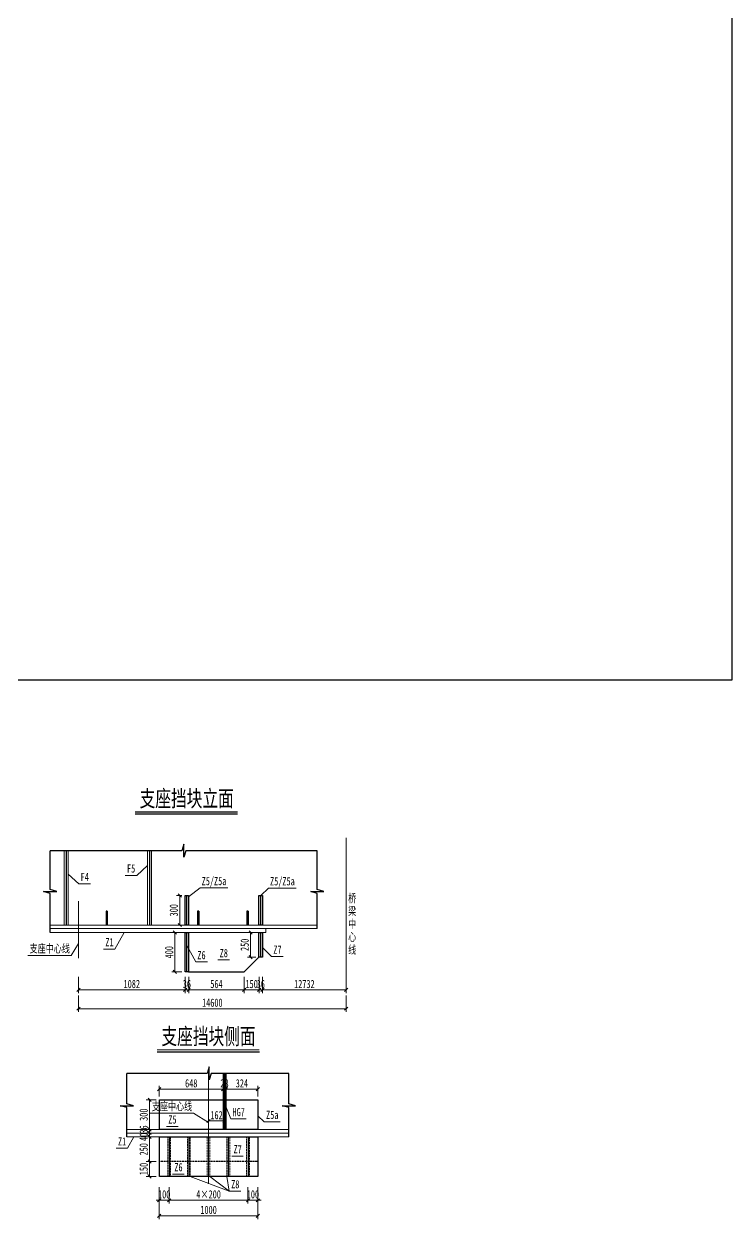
# Model space of a CAD drawing. Header units: millimetres. Extents: x -89049 to 410567, y -307459 to -100425.
# Drawn here: x 205384 to 212550, y -158722 to -146591 of the extents above; entities that cross this region are included whole.
import ezdxf
from ezdxf.enums import TextEntityAlignment as Align

# ---------------------------------------------------------------- set-up
doc = ezdxf.new("R2010")
doc.units = ezdxf.units.MM
for name, pattern in [('CENTER2', [28.575, 19.05, -3.175, 3.175, -3.175]), ('DASHED', [0.75, 0.5, -0.25]), ('HIDDEN', [0.375, 0.25, -0.125])]:
    doc.linetypes.add(name, pattern=pattern)
doc.layers.get('Defpoints').update_dxf_attribs({"color": 8})
for name, color, linetype, lineweight in [('中心线', 2, 'CENTER2', 15), ('文字', 7, 'Continuous', 15), ('标注线及字体', 2, 'Continuous', 15), ('细实线', 4, 'Continuous', 15), ('虚线', 7, 'DASHED', 13), ('钢板粗线', 1, 'Continuous', 25), ('钢板细线', 6, 'Continuous', 15)]:
    doc.layers.add(name, color=color, linetype=linetype, lineweight=lineweight)
doc.styles.add('111', font='', dxfattribs={"width": 0.7})
doc.styles.add('BM_Dim', font='', dxfattribs={"width": 0.85})
doc.styles.get('111').set_extended_font_data('仿宋_GB2312')
doc.styles.get('BM_Dim').set_extended_font_data('仿宋_GB2312')
doc.dimstyles.new('200', dxfattribs={"dimscale": 0, "dimtxt": 2.5, "dimasz": 1, "dimexe": 1, "dimexo": 1, "dimgap": 0.6, "dimtad": 1, "dimdec": 0, "dimdsep": 46, "dimtxsty": '111', "dimblk": 'OBLIQUE', "dimcen": 0, "dimclrd": 4, "dimclre": 4, "dimclrt": 4, "dimadec": 1, "dimazin": 2, "dimtfac": 1, "dimtdec": 0, "dimtix": 1, "dimtmove": 2, "dimatfit": 3, "dimfxl": 4, "dimfxlon": 1, "dimtolj": 1, "dimlwd": -1, "dimlwe": -1, "dimarcsym": 0})

# ---------------------------------------------------------------- blocks, each defined once
blk = doc.blocks.new('_Oblique')
at = {"color": 0, "linetype": 'ByBlock', "lineweight": -2}
blk.add_line((-0.5, -0.5), (0.5, 0.5), dxfattribs=at)
blk = doc.blocks.new('*D5158')
at = {"layer": 'Defpoints', "color": 0}
for p in [(205938, -156011), (207020, -156213), (207020, -156396)]:
    blk.add_point(p, dxfattribs=at)
at = {"layer": '细实线', "color": 4}
for p, q in [((205938, -156262), (205938, -156429)), ((207020, -156262), (207020, -156429)), ((205938, -156396), (207020, -156396))]:
    blk.add_line(p, q, dxfattribs=at)
at = {"layer": '细实线', "color": 4, "xscale": 33.33333333333333, "yscale": 33.33333333333333, "zscale": 33.33333333333333, "rotation": 180}
blk.add_blockref('_Oblique', (205938, -156396), dxfattribs=at)
at = {"layer": '细实线', "color": 4, "xscale": 33.33333333333333, "yscale": 33.33333333333333, "zscale": 33.33333333333333}
blk.add_blockref('_Oblique', (207020, -156396), dxfattribs=at)
at = {"layer": '细实线', "color": 4, "insert": (206479, -156336), "char_height": 83.3, "attachment_point": 5, "style": '111'}
blk.add_mtext('\\A1;1082', dxfattribs=at)
blk = doc.blocks.new('*D5159')
at = {"layer": 'Defpoints', "color": 0}
for p in [(207056, -156186), (207620, -156213), (207620, -156396)]:
    blk.add_point(p, dxfattribs=at)
at = {"layer": '细实线', "color": 4}
for p, q in [((207056, -156262), (207056, -156429)), ((207620, -156262), (207620, -156429)), ((207056, -156396), (207620, -156396))]:
    blk.add_line(p, q, dxfattribs=at)
at = {"layer": '细实线', "color": 4, "xscale": 33.33333333333333, "yscale": 33.33333333333333, "zscale": 33.33333333333333, "rotation": 180}
blk.add_blockref('_Oblique', (207056, -156396), dxfattribs=at)
at = {"layer": '细实线', "color": 4, "xscale": 33.33333333333333, "yscale": 33.33333333333333, "zscale": 33.33333333333333}
blk.add_blockref('_Oblique', (207620, -156396), dxfattribs=at)
at = {"layer": '细实线', "color": 4, "insert": (207338, -156336), "char_height": 83.3, "attachment_point": 5, "style": '111'}
blk.add_mtext('\\A1;564', dxfattribs=at)
blk = doc.blocks.new('*D5160')
at = {"layer": 'Defpoints', "color": 0}
for p in [(207770, -156063), (207620, -156213), (207770, -156396)]:
    blk.add_point(p, dxfattribs=at)
at = {"layer": '细实线', "color": 4}
for p, q in [((207620, -156262), (207620, -156429)), ((207770, -156262), (207770, -156429)), ((207620, -156396), (207770, -156396))]:
    blk.add_line(p, q, dxfattribs=at)
at = {"layer": '细实线', "color": 4, "xscale": 33.33333333333333, "yscale": 33.33333333333333, "zscale": 33.33333333333333, "rotation": 180}
blk.add_blockref('_Oblique', (207620, -156396), dxfattribs=at)
at = {"layer": '细实线', "color": 4, "xscale": 33.33333333333333, "yscale": 33.33333333333333, "zscale": 33.33333333333333}
blk.add_blockref('_Oblique', (207770, -156396), dxfattribs=at)
at = {"layer": '细实线', "color": 4, "insert": (207695, -156336), "char_height": 83.3, "attachment_point": 5, "style": '111'}
blk.add_mtext('\\A1;150', dxfattribs=at)
blk = doc.blocks.new('*D5161')
at = {"layer": 'Defpoints', "color": 0}
for p in [(207806, -156063), (208655, -156122), (208655, -156396)]:
    blk.add_point(p, dxfattribs=at)
at = {"layer": '细实线', "color": 4}
for p, q in [((207806, -156262), (207806, -156429)), ((208655, -156262), (208655, -156429)), ((207806, -156396), (208655, -156396))]:
    blk.add_line(p, q, dxfattribs=at)
at = {"layer": '细实线', "color": 4, "xscale": 33.33333333333333, "yscale": 33.33333333333333, "zscale": 33.33333333333333, "rotation": 180}
blk.add_blockref('_Oblique', (207806, -156396), dxfattribs=at)
at = {"layer": '细实线', "color": 4, "xscale": 33.33333333333333, "yscale": 33.33333333333333, "zscale": 33.33333333333333}
blk.add_blockref('_Oblique', (208655, -156396), dxfattribs=at)
at = {"layer": '细实线', "color": 4, "insert": (208230, -156336), "char_height": 83.3, "attachment_point": 5, "style": '111'}
blk.add_mtext('\\A1;12732', dxfattribs=at)
blk = doc.blocks.new('*D5162')
at = {"layer": 'Defpoints', "color": 0}
for p in [(205938, -156075), (208655, -156110), (208655, -156586)]:
    blk.add_point(p, dxfattribs=at)
at = {"layer": '细实线', "color": 4}
for p, q in [((205938, -156453), (205938, -156619)), ((208655, -156453), (208655, -156619)), ((205938, -156586), (208655, -156586))]:
    blk.add_line(p, q, dxfattribs=at)
at = {"layer": '细实线', "color": 4, "xscale": 33.33333333333333, "yscale": 33.33333333333333, "zscale": 33.33333333333333, "rotation": 180}
blk.add_blockref('_Oblique', (205938, -156586), dxfattribs=at)
at = {"layer": '细实线', "color": 4, "xscale": 33.33333333333333, "yscale": 33.33333333333333, "zscale": 33.33333333333333}
blk.add_blockref('_Oblique', (208655, -156586), dxfattribs=at)
at = {"layer": '细实线', "color": 4, "insert": (207296, -156526), "char_height": 83.3, "attachment_point": 5, "style": '111'}
blk.add_mtext('\\A1;14600', dxfattribs=at)
blk = doc.blocks.new('*D5163')
at = {"layer": 'Defpoints', "color": 0}
for p in [(207770, -156063), (207806, -156063), (207806, -156396)]:
    blk.add_point(p, dxfattribs=at)
at = {"layer": '细实线', "color": 4}
for p, q in [((207770, -156262), (207770, -156429)), ((207806, -156262), (207806, -156429)), ((207770, -156396), (207736, -156396)), ((207770, -156396), (207806, -156396)), ((207806, -156396), (207839, -156396))]:
    blk.add_line(p, q, dxfattribs=at)
at = {"layer": '细实线', "color": 4, "xscale": 33.33333333333333, "yscale": 33.33333333333333, "zscale": 33.33333333333333}
blk.add_blockref('_Oblique', (207770, -156396), dxfattribs=at)
at = {"layer": '细实线', "color": 4, "xscale": 33.33333333333333, "yscale": 33.33333333333333, "zscale": 33.33333333333333, "rotation": 180}
blk.add_blockref('_Oblique', (207806, -156396), dxfattribs=at)
at = {"layer": '细实线', "color": 4, "insert": (207788, -156336), "char_height": 83.3, "attachment_point": 5, "style": '111'}
blk.add_mtext('\\A1;36', dxfattribs=at)
blk = doc.blocks.new('*D5164')
at = {"layer": 'Defpoints', "color": 0}
for p in [(207020, -156213), (207056, -156213), (207056, -156396)]:
    blk.add_point(p, dxfattribs=at)
at = {"layer": '细实线', "color": 4}
for p, q in [((207020, -156262), (207020, -156429)), ((207056, -156262), (207056, -156429)), ((207020, -156396), (206986, -156396)), ((207020, -156396), (207056, -156396)), ((207056, -156396), (207089, -156396))]:
    blk.add_line(p, q, dxfattribs=at)
at = {"layer": '细实线', "color": 4, "xscale": 33.33333333333333, "yscale": 33.33333333333333, "zscale": 33.33333333333333}
blk.add_blockref('_Oblique', (207020, -156396), dxfattribs=at)
at = {"layer": '细实线', "color": 4, "xscale": 33.33333333333333, "yscale": 33.33333333333333, "zscale": 33.33333333333333, "rotation": 180}
blk.add_blockref('_Oblique', (207056, -156396), dxfattribs=at)
at = {"layer": '细实线', "color": 4, "insert": (207038, -156336), "char_height": 83.3, "attachment_point": 5, "style": '111'}
blk.add_mtext('\\A1;36', dxfattribs=at)
blk = doc.blocks.new('*D5165')
at = {"layer": 'Defpoints', "color": 0}
for p in [(206917, -155813), (207020, -155813), (207020, -156213)]:
    blk.add_point(p, dxfattribs=at)
at = {"layer": '细实线', "color": 4}
for p, q in [((206986, -155813), (206884, -155813)), ((206917, -156213), (206917, -155813)), ((206986, -156213), (206884, -156213))]:
    blk.add_line(p, q, dxfattribs=at)
at = {"layer": '细实线', "color": 4, "xscale": 33.33333333333333, "yscale": 33.33333333333333, "zscale": 33.33333333333333}
for p, rotation in [((206917, -155813), 90), ((206917, -156213), 270)]:
    blk.add_blockref('_Oblique', p, dxfattribs=dict(at, rotation=rotation))
at = {"layer": '细实线', "color": 4, "insert": (206858, -156013), "char_height": 83.3, "attachment_point": 5, "rotation": 90, "style": '111'}
blk.add_mtext('\\A1;400', dxfattribs=at)
blk = doc.blocks.new('*D5166')
at = {"layer": 'Defpoints', "color": 0}
for p in [(207020, -155437), (206965, -155737), (207020, -155737)]:
    blk.add_point(p, dxfattribs=at)
at = {"layer": '细实线', "color": 4}
for p, q in [((206986, -155437), (206932, -155437)), ((206965, -155437), (206965, -155737)), ((206986, -155737), (206932, -155737))]:
    blk.add_line(p, q, dxfattribs=at)
at = {"layer": '细实线', "color": 4, "xscale": 33.33333333333333, "yscale": 33.33333333333333, "zscale": 33.33333333333333}
for p, rotation in [((206965, -155437), 90), ((206965, -155737), 270)]:
    blk.add_blockref('_Oblique', p, dxfattribs=dict(at, rotation=rotation))
at = {"layer": '细实线', "color": 4, "insert": (206905, -155587), "char_height": 83.3, "attachment_point": 5, "rotation": 90, "style": '111'}
blk.add_mtext('\\A1;300', dxfattribs=at)
blk = doc.blocks.new('*D5167')
at = {"layer": 'Defpoints', "color": 0}
for p in [(207770, -155813), (207685, -156063), (207770, -156063)]:
    blk.add_point(p, dxfattribs=at)
at = {"layer": '细实线', "color": 4}
for p, q in [((207736, -155813), (207652, -155813)), ((207685, -155813), (207685, -156063)), ((207736, -156063), (207652, -156063))]:
    blk.add_line(p, q, dxfattribs=at)
at = {"layer": '细实线', "color": 4, "xscale": 33.33333333333333, "yscale": 33.33333333333333, "zscale": 33.33333333333333}
for p, rotation in [((207685, -155813), 90), ((207685, -156063), 270)]:
    blk.add_blockref('_Oblique', p, dxfattribs=dict(at, rotation=rotation))
at = {"layer": '细实线', "color": 4, "insert": (207625, -155938), "char_height": 83.3, "attachment_point": 5, "rotation": 90, "style": '111'}
blk.add_mtext('\\A1;250', dxfattribs=at)
blk = doc.blocks.new('*D5168')
at = {"layer": 'Defpoints', "color": 0}
for p in [(206758, -157512), (206660, -157812), (206758, -157812)]:
    blk.add_point(p, dxfattribs=at)
at = {"layer": '细实线', "color": 4}
for p, q in [((206725, -157512), (206626, -157512)), ((206660, -157512), (206660, -157812)), ((206725, -157812), (206626, -157812))]:
    blk.add_line(p, q, dxfattribs=at)
at = {"layer": '细实线', "color": 4, "xscale": 33.33333333333333, "yscale": 33.33333333333333, "zscale": 33.33333333333333}
for p, rotation in [((206660, -157512), 90), ((206660, -157812), 270)]:
    blk.add_blockref('_Oblique', p, dxfattribs=dict(at, rotation=rotation))
at = {"layer": '细实线', "color": 4, "insert": (206600, -157662), "char_height": 83.3, "attachment_point": 5, "rotation": 90, "style": '111'}
blk.add_mtext('\\A1;300', dxfattribs=at)
blk = doc.blocks.new('*D5169')
at = {"layer": 'Defpoints', "color": 0}
for p in [(206758, -157812), (206660, -157848), (206758, -157848)]:
    blk.add_point(p, dxfattribs=at)
at = {"layer": '细实线', "color": 4}
for p, q in [((206725, -157812), (206626, -157812)), ((206660, -157812), (206660, -157779)), ((206660, -157812), (206660, -157848)), ((206725, -157848), (206626, -157848)), ((206660, -157848), (206660, -157882))]:
    blk.add_line(p, q, dxfattribs=at)
at = {"layer": '细实线', "color": 4, "xscale": 33.33333333333333, "yscale": 33.33333333333333, "zscale": 33.33333333333333}
for p, rotation in [((206660, -157812), 270), ((206660, -157848), 90)]:
    blk.add_blockref('_Oblique', p, dxfattribs=dict(at, rotation=rotation))
at = {"layer": '细实线', "color": 4, "insert": (206600, -157812), "char_height": 83.3, "attachment_point": 5, "rotation": 90, "style": '111'}
blk.add_mtext('\\A1;36', dxfattribs=at)
blk = doc.blocks.new('*D5170')
at = {"layer": 'Defpoints', "color": 0}
for p in [(206660, -157888), (206758, -157848), (206758, -157888)]:
    blk.add_point(p, dxfattribs=at)
at = {"layer": '细实线', "color": 4}
for p, q in [((206725, -157848), (206626, -157848)), ((206725, -157888), (206626, -157888)), ((206660, -157848), (206660, -157888))]:
    blk.add_line(p, q, dxfattribs=at)
at = {"layer": '细实线', "color": 4, "xscale": 33.33333333333333, "yscale": 33.33333333333333, "zscale": 33.33333333333333}
for p, rotation in [((206660, -157848), 90), ((206660, -157888), 270)]:
    blk.add_blockref('_Oblique', p, dxfattribs=dict(at, rotation=rotation))
at = {"layer": '细实线', "color": 4, "insert": (206600, -157888), "char_height": 83.3, "attachment_point": 5, "rotation": 90, "style": '111'}
blk.add_mtext('\\A1;40', dxfattribs=at)
blk = doc.blocks.new('*D5171')
at = {"layer": 'Defpoints', "color": 0}
for p in [(206758, -157888), (206660, -158138), (206758, -158138)]:
    blk.add_point(p, dxfattribs=at)
at = {"layer": '细实线', "color": 4}
for p, q in [((206725, -157888), (206626, -157888)), ((206660, -157888), (206660, -158138)), ((206725, -158138), (206626, -158138))]:
    blk.add_line(p, q, dxfattribs=at)
at = {"layer": '细实线', "color": 4, "xscale": 33.33333333333333, "yscale": 33.33333333333333, "zscale": 33.33333333333333}
for p, rotation in [((206660, -157888), 90), ((206660, -158138), 270)]:
    blk.add_blockref('_Oblique', p, dxfattribs=dict(at, rotation=rotation))
at = {"layer": '细实线', "color": 4, "insert": (206600, -158013), "char_height": 83.3, "attachment_point": 5, "rotation": 90, "style": '111'}
blk.add_mtext('\\A1;250', dxfattribs=at)
blk = doc.blocks.new('*D5172')
at = {"layer": 'Defpoints', "color": 0}
for p in [(206758, -158138), (206660, -158288), (206758, -158288)]:
    blk.add_point(p, dxfattribs=at)
at = {"layer": '细实线', "color": 4}
for p, q in [((206725, -158138), (206626, -158138)), ((206660, -158138), (206660, -158288)), ((206725, -158288), (206626, -158288))]:
    blk.add_line(p, q, dxfattribs=at)
at = {"layer": '细实线', "color": 4, "xscale": 33.33333333333333, "yscale": 33.33333333333333, "zscale": 33.33333333333333}
for p, rotation in [((206660, -158138), 90), ((206660, -158288), 270)]:
    blk.add_blockref('_Oblique', p, dxfattribs=dict(at, rotation=rotation))
at = {"layer": '细实线', "color": 4, "insert": (206600, -158213), "char_height": 83.3, "attachment_point": 5, "rotation": 90, "style": '111'}
blk.add_mtext('\\A1;150', dxfattribs=at)
blk = doc.blocks.new('*D5174')
at = {"layer": 'Defpoints', "color": 0}
for p in [(206758, -158288), (206858, -158288), (206858, -158531)]:
    blk.add_point(p, dxfattribs=at)
at = {"layer": '细实线', "color": 4}
for p, q in [((206758, -158398), (206758, -158564)), ((206858, -158398), (206858, -158564)), ((206758, -158531), (206725, -158531)), ((206758, -158531), (206858, -158531)), ((206858, -158531), (206892, -158531))]:
    blk.add_line(p, q, dxfattribs=at)
at = {"layer": '细实线', "color": 4, "xscale": 33.33333333333333, "yscale": 33.33333333333333, "zscale": 33.33333333333333}
blk.add_blockref('_Oblique', (206758, -158531), dxfattribs=at)
at = {"layer": '细实线', "color": 4, "xscale": 33.33333333333333, "yscale": 33.33333333333333, "zscale": 33.33333333333333, "rotation": 180}
blk.add_blockref('_Oblique', (206858, -158531), dxfattribs=at)
at = {"layer": '细实线', "color": 4, "insert": (206808, -158471), "char_height": 83.3, "attachment_point": 5, "style": '111'}
blk.add_mtext('\\A1;100', dxfattribs=at)
blk = doc.blocks.new('*D5175')
at = {"layer": 'Defpoints', "color": 0}
for p in [(206858, -158288), (207658, -158288), (207658, -158531)]:
    blk.add_point(p, dxfattribs=at)
at = {"layer": '细实线', "color": 4}
for p, q in [((206858, -158398), (206858, -158564)), ((207658, -158398), (207658, -158564)), ((206858, -158531), (207658, -158531))]:
    blk.add_line(p, q, dxfattribs=at)
at = {"layer": '细实线', "color": 4, "xscale": 33.33333333333333, "yscale": 33.33333333333333, "zscale": 33.33333333333333, "rotation": 180}
blk.add_blockref('_Oblique', (206858, -158531), dxfattribs=at)
at = {"layer": '细实线', "color": 4, "xscale": 33.33333333333333, "yscale": 33.33333333333333, "zscale": 33.33333333333333}
blk.add_blockref('_Oblique', (207658, -158531), dxfattribs=at)
at = {"layer": '细实线', "color": 4, "insert": (207258, -158471), "char_height": 83.3, "attachment_point": 5, "style": '111'}
blk.add_mtext('\\A1;4×200', dxfattribs=at)
blk = doc.blocks.new('*D5176')
at = {"layer": 'Defpoints', "color": 0}
for p in [(207658, -158288), (207758, -158288), (207658, -158531)]:
    blk.add_point(p, dxfattribs=at)
at = {"layer": '细实线', "color": 4}
for p, q in [((207658, -158398), (207658, -158564)), ((207758, -158398), (207758, -158564)), ((207658, -158531), (207625, -158531)), ((207758, -158531), (207658, -158531)), ((207758, -158531), (207792, -158531))]:
    blk.add_line(p, q, dxfattribs=at)
at = {"layer": '细实线', "color": 4, "xscale": 33.33333333333333, "yscale": 33.33333333333333, "zscale": 33.33333333333333}
blk.add_blockref('_Oblique', (207658, -158531), dxfattribs=at)
at = {"layer": '细实线', "color": 4, "xscale": 33.33333333333333, "yscale": 33.33333333333333, "zscale": 33.33333333333333, "rotation": 180}
blk.add_blockref('_Oblique', (207758, -158531), dxfattribs=at)
at = {"layer": '细实线', "color": 4, "insert": (207708, -158471), "char_height": 83.3, "attachment_point": 5, "style": '111'}
blk.add_mtext('\\A1;100', dxfattribs=at)
blk = doc.blocks.new('*D5177')
at = {"layer": 'Defpoints', "color": 0}
for p in [(206758, -158288), (207758, -158288), (207758, -158688)]:
    blk.add_point(p, dxfattribs=at)
at = {"layer": '细实线', "color": 4}
for p, q in [((206758, -158555), (206758, -158722)), ((207758, -158555), (207758, -158722)), ((206758, -158688), (207758, -158688))]:
    blk.add_line(p, q, dxfattribs=at)
at = {"layer": '细实线', "color": 4, "xscale": 33.33333333333333, "yscale": 33.33333333333333, "zscale": 33.33333333333333, "rotation": 180}
blk.add_blockref('_Oblique', (206758, -158688), dxfattribs=at)
at = {"layer": '细实线', "color": 4, "xscale": 33.33333333333333, "yscale": 33.33333333333333, "zscale": 33.33333333333333}
blk.add_blockref('_Oblique', (207758, -158688), dxfattribs=at)
at = {"layer": '细实线', "color": 4, "insert": (207258, -158629), "char_height": 83.3, "attachment_point": 5, "style": '111'}
blk.add_mtext('\\A1;1000', dxfattribs=at)
blk = doc.blocks.new('*D5178')
at = {"layer": 'Defpoints', "color": 0}
for p in [(207406, -157404), (206758, -157512), (207406, -157512)]:
    blk.add_point(p, dxfattribs=at)
at = {"layer": '细实线', "color": 4}
for p, q in [((206758, -157479), (206758, -157370)), ((206758, -157404), (207406, -157404)), ((207406, -157479), (207406, -157370))]:
    blk.add_line(p, q, dxfattribs=at)
at = {"layer": '细实线', "color": 4, "xscale": 33.33333333333333, "yscale": 33.33333333333333, "zscale": 33.33333333333333, "rotation": 180}
blk.add_blockref('_Oblique', (206758, -157404), dxfattribs=at)
at = {"layer": '细实线', "color": 4, "xscale": 33.33333333333333, "yscale": 33.33333333333333, "zscale": 33.33333333333333}
blk.add_blockref('_Oblique', (207406, -157404), dxfattribs=at)
at = {"layer": '细实线', "color": 4, "insert": (207082, -157344), "char_height": 83.3, "attachment_point": 5, "style": '111'}
blk.add_mtext('\\A1;648', dxfattribs=at)
blk = doc.blocks.new('*D5179')
at = {"layer": 'Defpoints', "color": 0}
for p in [(207434, -157404), (207434, -157512), (207758, -157512)]:
    blk.add_point(p, dxfattribs=at)
at = {"layer": '细实线', "color": 4}
for p, q in [((207434, -157479), (207434, -157370)), ((207758, -157404), (207434, -157404)), ((207758, -157479), (207758, -157370))]:
    blk.add_line(p, q, dxfattribs=at)
at = {"layer": '细实线', "color": 4, "xscale": 33.33333333333333, "yscale": 33.33333333333333, "zscale": 33.33333333333333, "rotation": 180}
blk.add_blockref('_Oblique', (207434, -157404), dxfattribs=at)
at = {"layer": '细实线', "color": 4, "xscale": 33.33333333333333, "yscale": 33.33333333333333, "zscale": 33.33333333333333}
blk.add_blockref('_Oblique', (207758, -157404), dxfattribs=at)
at = {"layer": '细实线', "color": 4, "insert": (207596, -157344), "char_height": 83.3, "attachment_point": 5, "style": '111'}
blk.add_mtext('\\A1;324', dxfattribs=at)
blk = doc.blocks.new('*D5180')
at = {"layer": 'Defpoints', "color": 0}
for p in [(207434, -157404), (207406, -157512), (207434, -157512)]:
    blk.add_point(p, dxfattribs=at)
at = {"layer": '细实线', "color": 4}
for p, q in [((207406, -157404), (207373, -157404)), ((207406, -157479), (207406, -157370)), ((207406, -157404), (207434, -157404)), ((207434, -157479), (207434, -157370)), ((207434, -157404), (207468, -157404))]:
    blk.add_line(p, q, dxfattribs=at)
at = {"layer": '细实线', "color": 4, "xscale": 33.33333333333333, "yscale": 33.33333333333333, "zscale": 33.33333333333333}
blk.add_blockref('_Oblique', (207406, -157404), dxfattribs=at)
at = {"layer": '细实线', "color": 4, "xscale": 33.33333333333333, "yscale": 33.33333333333333, "zscale": 33.33333333333333, "rotation": 180}
blk.add_blockref('_Oblique', (207434, -157404), dxfattribs=at)
at = {"layer": '细实线', "color": 4, "insert": (207420, -157344), "char_height": 83.3, "attachment_point": 5, "style": '111'}
blk.add_mtext('\\A1;28', dxfattribs=at)
blk = doc.blocks.new('12-140加劲 无过焊孔')
at = {"layer": 'Defpoints'}
blk.add_line((38947, 32077), (38947, 32217), dxfattribs=at)
at = {"layer": '钢板粗线', "color": 7}
for p, q in [((38941, 32077), (38941, 32217)), ((38941, 32217), (38953, 32217)), ((38953, 32077), (38953, 32217)), ((38941, 32077), (38953, 32077))]:
    blk.add_line(p, q, dxfattribs=at)
blk = doc.blocks.new('*D5184')
at = {"layer": 'Defpoints', "color": 0}
for p in [(207258, -157672), (207420, -157672), (207420, -157726)]:
    blk.add_point(p, dxfattribs=at)
at = {"layer": '细实线', "color": 4}
for p, q in [((207258, -157705), (207258, -157760)), ((207258, -157726), (207420, -157726)), ((207420, -157705), (207420, -157760))]:
    blk.add_line(p, q, dxfattribs=at)
at = {"layer": '细实线', "color": 4, "xscale": 33.33333333333333, "yscale": 33.33333333333333, "zscale": 33.33333333333333, "rotation": 180}
blk.add_blockref('_Oblique', (207258, -157726), dxfattribs=at)
at = {"layer": '细实线', "color": 4, "xscale": 33.33333333333333, "yscale": 33.33333333333333, "zscale": 33.33333333333333}
blk.add_blockref('_Oblique', (207420, -157726), dxfattribs=at)
at = {"layer": '细实线', "color": 4, "insert": (207339, -157667), "char_height": 83.3, "attachment_point": 5, "style": '111'}
blk.add_mtext('\\A1;162', dxfattribs=at)

msp = doc.modelspace()

# ---------------------------------------------------------------- linework, layer by layer
at = {"color": 4}
for p, q in [((206513, -154609.3), (207551.7, -154609.3)), ((206734.9, -157023), (207773.6, -157023))]:
    msp.add_line(p, q, dxfattribs=at)
at = {"color": 6, "const_width": 12}
for points in [[(206513, -154589.3), (207551.7, -154589.3)], [(206734.9, -157003), (207773.6, -157003)]]:
    msp.add_lwpolyline(points, dxfattribs=at)
at = {"color": 4}
for points in [[(205650, -155813.2), (205650, -155417.9), (205583.3, -155397.9), (205716.6, -155397.9), (205650, -155377.9), (205650, -155351.2), (205650, -154982.5)], [(208361.5, -154982.5), (207025.7, -154982.5), (207005.7, -155049.2), (207005.7, -154915.9), (206985.7, -154982.5), (206959, -154982.5), (205650, -154982.5)], [(208361.5, -155773.2), (208361.5, -155417.9), (208294.8, -155397.9), (208428.1, -155397.9), (208361.5, -155377.9), (208361.5, -155351.2), (208361.5, -154982.5)], [(208072.2, -157242.6), (207283.3, -157242.6), (207263.3, -157309.3), (207263.3, -157175.9), (207243.3, -157242.6), (207216.6, -157242.6), (206428.7, -157242.6)], [(206428.7, -157888.4), (206428.7, -157590.5), (206362, -157570.5), (206495.4, -157570.5), (206428.7, -157550.5), (206428.7, -157523.8), (206428.7, -157242.6)], [(208072.2, -157888.4), (208072.2, -157590.5), (208005.5, -157570.5), (208138.8, -157570.5), (208072.2, -157550.5), (208072.2, -157523.8), (208072.2, -157242.6)]]:
    msp.add_lwpolyline(points, dxfattribs=at)
at = {"layer": 'Defpoints', "color": 8}
for p, q in [((205812.1, -154982.5), (205812.1, -155737.2)), ((206657.3, -154982.5), (206657.3, -155737.2)), ((207037.5, -155737.2), (207037.5, -155437.2)), ((207787.5, -155737.2), (207787.5, -155437.2)), ((207037.5, -156213.2), (207037.5, -155813.2)), ((207787.5, -156063.2), (207787.5, -155813.2)), ((207420.3, -157242.6), (207420.3, -157812.4)), ((206858.4, -157888.4), (206858.4, -158288.4)), ((207058.4, -157888.4), (207058.4, -158288.4)), ((207458.4, -157888.4), (207458.4, -158288.4)), ((207658.4, -157888.4), (207658.4, -158288.4))]:
    msp.add_line(p, q, dxfattribs=at)
at = {"layer": 'Defpoints'}
msp.add_lwpolyline([(190566.6, -138634.1), (212566.6, -138634.1), (212566.6, -153251.3), (190566.6, -153251.3)], close=True, dxfattribs=at)
at = {"layer": '中心线', "ltscale": 0.3}
for p, q in [((208654.9, -154850.6), (208654.9, -156346.1)), ((205937.5, -155496.3), (205937.5, -156074.9)), ((207258.4, -157192.1), (207258.4, -158363.9))]:
    msp.add_line(p, q, dxfattribs=at)
at = {"layer": '细实线'}
for p, q in [((206529, -155232.8), (206637.3, -155133.2)), ((205940.4, -155319.7), (205832.1, -155220.1)), ((206529, -155232.8), (206410.7, -155232.8)), ((205940.4, -155319.7), (206059, -155319.7)), ((207171.7, -155360.6), (207055.5, -155450.7)), ((207171.7, -155360.6), (207452.7, -155360.6)), ((207865.7, -155362.5), (207787.5, -155437.2)), ((207865.7, -155362.5), (208146.7, -155362.5)), ((206308.1, -155980.8), (206400.7, -155813.2)), ((205864, -156045.2), (205937.5, -155924.2)), ((206192, -155980.8), (206308.1, -155980.8)), ((207129.2, -156111.8), (207036.6, -155944.3)), ((207896.4, -156056.5), (207805.5, -155966)), ((205425.4, -156045.2), (205864, -156045.2)), ((207247.2, -156111.8), (207129.2, -156111.8)), ((207351.7, -156091.5), (207470, -156091.5)), ((207896.4, -156056.5), (208014.6, -156056.5)), ((206665.7, -157646.8), (207104.4, -157646.8)), ((207104.4, -157646.8), (207258.4, -157740.5)), ((207434.3, -157578.2), (207482.6, -157705.2)), ((207823.2, -157733.8), (207758.4, -157675)), ((206830.1, -157780.4), (206948.1, -157780.4)), ((207482.6, -157705.2), (207641, -157705.2)), ((207823.2, -157733.8), (207983.1, -157733.8)), ((206435.9, -158002.8), (206499.2, -157888.4)), ((206319.8, -158002.8), (206435.9, -158002.8)), ((207492.4, -158081.8), (207610.4, -158081.8)), ((206892, -158264.8), (207009.9, -158264.8)), ((207468.2, -158437.8), (207072.4, -158288.4)), ((207468.2, -158437.8), (207272.4, -158288.4)), ((207468.2, -158437.8), (207444.4, -158288.4)), ((207468.2, -158437.8), (207586.2, -158437.8))]:
    msp.add_line(p, q, dxfattribs=at)
at = {"layer": '虚线', "linetype": 'HIDDEN', "ltscale": 8}
for p, q in [((207244.4, -157888.4), (207244.4, -158288.4)), ((207272.4, -157888.4), (207272.4, -158288.4))]:
    msp.add_line(p, q, dxfattribs=at)
for points in [[(206844.4, -157888.4), (206872.4, -157888.4), (206872.4, -158288.4), (206844.4, -158288.4)], [(207044.4, -157888.4), (207072.4, -157888.4), (207072.4, -158288.4), (207044.4, -158288.4)], [(207444.4, -157888.4), (207472.4, -157888.4), (207472.4, -158288.4), (207444.4, -158288.4)], [(207644.4, -157888.4), (207672.4, -157888.4), (207672.4, -158288.4), (207644.4, -158288.4)]]:
    msp.add_lwpolyline(points, close=True, dxfattribs=at)
at = {"layer": '钢板粗线'}
for p in [(207769.5, -156063.2), (207055.5, -156213.2)]:
    msp.add_line(p, (207619.5, -156213.2), dxfattribs=at)
at = {"layer": '钢板粗线', "color": 3}
for p, q in [((207406.3, -157242.6), (207406.3, -157812.4)), ((207434.3, -157242.6), (207434.3, -157812.4))]:
    msp.add_line(p, q, dxfattribs=at)
at = {"layer": '钢板粗线', "linetype": 'HIDDEN', "ltscale": 8}
msp.add_line((207758.4, -158138.4), (206758.4, -158138.4), dxfattribs=at)
at = {"layer": '钢板粗线'}
for points in [[(207019.5, -155437.2), (207055.5, -155437.2), (207055.5, -155737.2), (207019.5, -155737.2)], [(207769.5, -155437.2), (207805.5, -155437.2), (207805.5, -155737.2), (207769.5, -155737.2)], [(207019.5, -155813.2), (207055.5, -155813.2), (207055.5, -156213.2), (207019.5, -156213.2)], [(207769.5, -155813.2), (207805.5, -155813.2), (207805.5, -156063.2), (207769.5, -156063.2)], [(206758.4, -157888.4), (207758.4, -157888.4), (207758.4, -158288.4), (206758.4, -158288.4)]]:
    msp.add_lwpolyline(points, close=True, dxfattribs=at)
msp.add_lwpolyline([(207434.3, -157512.4), (207758.4, -157512.4), (207758.4, -157812.4), (206758.4, -157812.4), (206758.4, -157512.4), (207406.3, -157512.4)], dxfattribs=at)
at = {"layer": '钢板细线', "color": 8}
for p, q in [((205792.1, -154982.5), (205792.1, -155737.2)), ((205832.1, -154982.5), (205832.1, -155737.2)), ((206637.3, -154982.5), (206637.3, -155737.2)), ((206677.3, -154982.5), (206677.3, -155737.2))]:
    msp.add_line(p, q, dxfattribs=at)
at = {"layer": '钢板细线'}
for p, q in [((208361.5, -155737.2), (205650, -155737.2)), ((208361.5, -155773.2), (205650, -155773.2)), ((208072.2, -157812.4), (206428.7, -157812.4)), ((208072.2, -157848.4), (206428.7, -157848.4))]:
    msp.add_line(p, q, dxfattribs=at)
at = {"layer": '钢板细线', "color": 5}
for p, q in [((207837.5, -155813.2), (205650, -155813.2)), ((207837.5, -155813.2), (207837.5, -155773.2)), ((208072.2, -157888.4), (206428.7, -157888.4))]:
    msp.add_line(p, q, dxfattribs=at)

# ---------------------------------------------------------------- block references
at = {"layer": '钢板细线', "rotation": 180.0000000000012}
for p in [(245171.2, -123520.5), (246100.3, -123520.5), (246600.3, -123520.5)]:
    msp.add_blockref('12-140加劲 无过焊孔', p, dxfattribs=at)

# ---------------------------------------------------------------- texts
at = {"layer": '文字', "style": 'BM_Dim', "width": 0.7}
for s, height, p in [('F5', 83.33, (206471.9, -155229.7)), ('F4', 83.33, (206001.6, -155316.6)), ('Z5/Z5a', 83.33, (207313.3, -155357.6)), ('Z5/Z5a', 83.33, (208007.3, -155359.5)), ('桥', 83.3, (208715.3, -155531.8)), ('梁', 83.3, (208715.3, -155662.5)), ('中', 83.3, (208715.3, -155793.3)), ('Z1', 83.33, (206252.8, -155977.7)), ('心', 83.3, (208715.3, -155924)), ('支座中心线', 83.33, (205646.4, -156042.2)), ('Z8', 83.33, (207412.6, -156088.4)), ('Z7', 83.33, (207957.2, -156053.5)), ('线', 83.3, (208715.3, -156054.8)), ('Z6', 83.33, (207186.3, -156108.8)), ('支座中心线', 83.33, (206886.8, -157643.8)), ('Z5', 83.33, (206891, -157777.3)), ('HG7', 83.33, (207563.4, -157702.2)), ('Z5a', 83.33, (207904.3, -157730.7)), ('Z1', 83.33, (206380.7, -157999.7)), ('Z7', 83.33, (207553.3, -158078.7)), ('Z6', 83.33, (206952.8, -158261.7)), ('Z8', 83.33, (207529.1, -158434.7))]:
    msp.add_text(s, height=height, dxfattribs=at).set_placement(p, align=Align.BOTTOM_CENTER)
at = {"layer": '标注线及字体', "color": 0, "style": '111', "width": 0.7}
for s, p in [('支座挡块立面', (207035.8, -154449)), ('支座挡块侧面', (207257.7, -156862.7))]:
    msp.add_text(s, height=166.67, dxfattribs=at).set_placement(p, align=Align.MIDDLE)

# ---------------------------------------------------------------- dimensions: what is measured, and where the dimension line sits
at = {"layer": '细实线'}
for base, p1, p2, angle, picture, middle in [((206965, -155737.2), (207019.5, -155437.2), (207019.5, -155737.2), 90, '*D5166', (206905.4, -155587.2)), ((206917.2, -155813.2), (207019.5, -156213.2), (207019.5, -155813.2), 90, '*D5165', (206857.5, -156013.2)), ((207685.1, -156063.2), (207769.5, -155813.2), (207769.5, -156063.2), 90, '*D5167', (207625.5, -155938.2)), ((207434.3, -157403.5), (207758.4, -157512.4), (207434.3, -157512.4), 180, '*D5179', (207596.3, -157343.9)), ((206659.7, -157812.4), (206758.4, -157512.4), (206758.4, -157812.4), 90, '*D5168', (206600, -157662.4)), ((206659.7, -158138.4), (206758.4, -157888.4), (206758.4, -158138.4), 90, '*D5171', (206600, -158013.4)), ((206659.7, -158288.4), (206758.4, -158138.4), (206758.4, -158288.4), 90, '*D5172', (206600, -158213.4)), ((207658.4, -158530.9), (207758.4, -158288.4), (207658.4, -158288.4), 180, '*D5176', (207708.4, -158471.3))]:
    dim = msp.add_linear_dim(base=base, p1=p1, p2=p2, angle=angle, dimstyle='200', override={"dimscale": 33.333333}, dxfattribs=at)
    dim.commit()
    dim.dimension.update_dxf_attribs({"geometry": picture, "text_midpoint": middle})
for base, p1, p2, override, picture, middle in [((207019.5, -156395.5), (205937.5, -156010.7), (207019.5, -156213.2), {"dimscale": 33.333333}, '*D5158', (206478.5, -156335.9)), ((207769.5, -156395.5), (207619.5, -156213.2), (207769.5, -156063.2), {"dimscale": 33.333333}, '*D5160', (207694.5, -156335.9)), ((207805.5, -156395.5), (207769.5, -156063.2), (207805.5, -156063.2), {"dimscale": 33.333333}, '*D5163', (207787.5, -156335.9)), ((207055.5, -156395.5), (207019.5, -156213.2), (207055.5, -156213.2), {"dimscale": 33.333333}, '*D5164', (207037.5, -156335.9)), ((207619.5, -156395.5), (207055.5, -156185.9), (207619.5, -156213.2), {"dimscale": 33.333333}, '*D5159', (207337.5, -156335.9)), ((207406.3, -157403.5), (206758.4, -157512.4), (207406.3, -157512.4), {"dimscale": 33.333333}, '*D5178', (207082.3, -157343.9)), ((207434.3, -157403.5), (207406.3, -157512.4), (207434.3, -157512.4), {"dimscale": 33.333333}, '*D5180', (207420.3, -157343.9)), ((207420.3, -157726.2), (207258.4, -157672), (207420.3, -157672), {"dimscale": 33.333333, "dimblk": 'Oblique'}, '*D5184', (207339.3, -157666.6)), ((206858.4, -158530.9), (206758.4, -158288.4), (206858.4, -158288.4), {"dimscale": 33.333333}, '*D5174', (206808.4, -158471.3)), ((207758.4, -158688.3), (206758.4, -158288.4), (207758.4, -158288.4), {"dimscale": 33.333333}, '*D5177', (207258.4, -158628.7))]:
    dim = msp.add_linear_dim(base=base, p1=p1, p2=p2, dimstyle='200', override=override, dxfattribs=at)
    dim.commit()
    dim.dimension.update_dxf_attribs({"geometry": picture, "text_midpoint": middle})
for base, p1, p2, text, picture, middle in [((208654.9, -156586.1), (205937.5, -156074.9), (208654.9, -156109.5), '14600', '*D5162', (207296.2, -156526.5)), ((208654.9, -156395.5), (207805.5, -156063.2), (208654.9, -156122.3), '12732', '*D5161', (208230.2, -156335.9)), ((207658.4, -158530.9), (206858.4, -158288.4), (207658.4, -158288.4), '4×200', '*D5175', (207258.4, -158471.3))]:
    dim = msp.add_linear_dim(base=base, p1=p1, p2=p2, text=text, dimstyle='200', override={"dimscale": 33.333333, "dimtxsty": '111'}, dxfattribs=at)
    dim.commit()
    dim.dimension.update_dxf_attribs({"geometry": picture, "text_midpoint": middle})
for base, p1, p2, picture, middle in [((206659.7, -157848.4), (206758.4, -157812.4), (206758.4, -157848.4), '*D5169', (206600, -157812.4)), ((206659.7, -157888.4), (206758.4, -157848.4), (206758.4, -157888.4), '*D5170', (206600, -157888.4))]:
    dim = msp.add_linear_dim(base=base, p1=p1, p2=p2, angle=90, dimstyle='200', override={"dimscale": 33.333333}, dxfattribs=at)
    dim.commit()
    dim.dimension.update_dxf_attribs({"geometry": picture, "text_midpoint": middle, "dimtype": 160})

doc.saveas('drawing.dxf')
